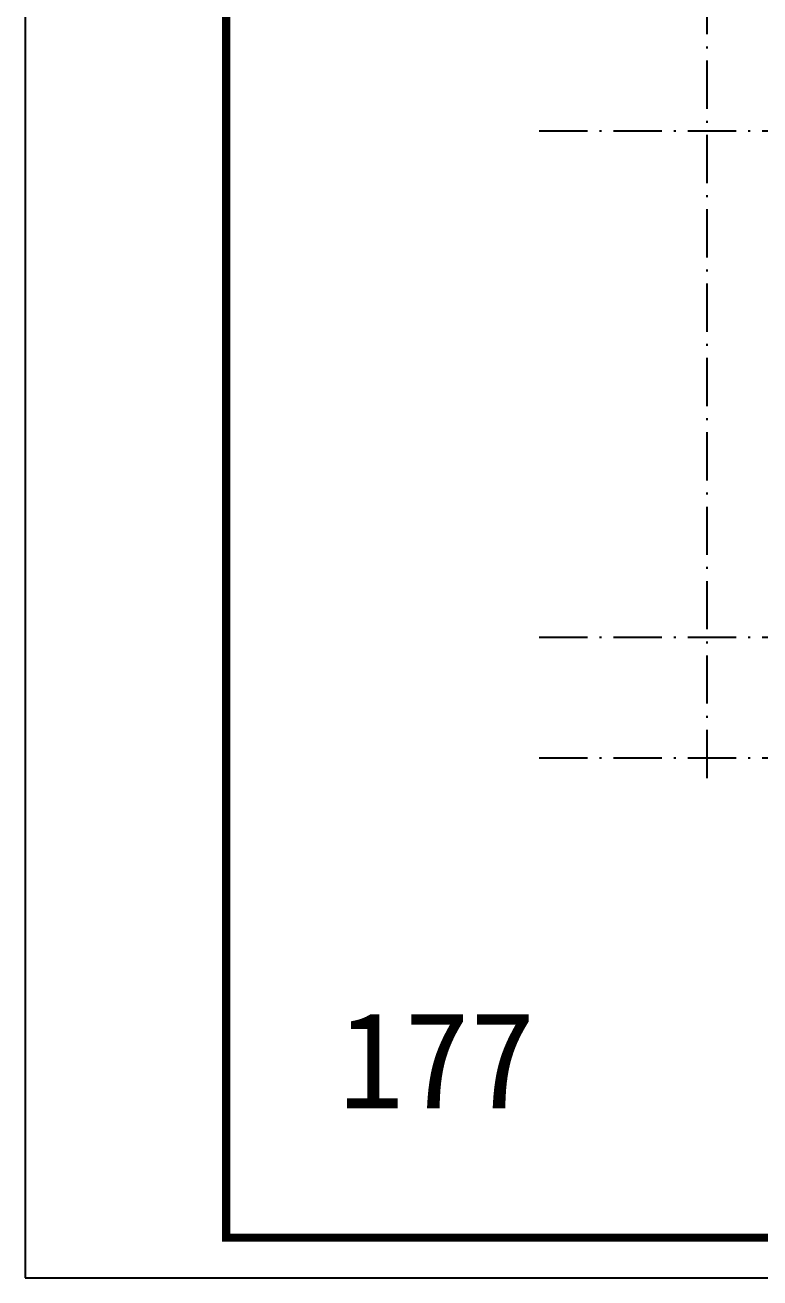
# Model space of a CAD drawing. Extents: x 3694 to 117786, y 20013 to 108631.
# Drawn here: x 11902 to 21038, y 20013 to 35595 of the extents above; entities that cross this region are included whole.
import ezdxf

# ---------------------------------------------------------------- set-up
doc = ezdxf.new("R2010")
doc.units = 0
doc.header["$LTSCALE"] = 1000
doc.header["$MEASUREMENT"] = 0
doc.linetypes.add('ACAD_ISO04W100', pattern=[30, 24, -3, 0, -3])
doc.linetypes.add('ACAD_ISO10W100', pattern=[18.5, 12, -3, 0.5, -3])
for name, color, linetype in [('DOTE', 1, 'ACAD_ISO04W100'), ('PUB_TEXT', 7, 'Continuous'), ('PUB_TITLE', 4, 'Continuous')]:
    doc.layers.add(name, color=color, linetype=linetype)
doc.styles.get("Standard").update_dxf_attribs({"font": 'gbenor.shx', "bigfont": 'gbcbig.shx'})

msp = doc.modelspace()

# ---------------------------------------------------------------- linework, layer by layer
at = {"layer": 'DOTE', "linetype": 'ACAD_ISO10W100', "ltscale": 0.05}
for p, q in [((20380, 26230), (20380, 44588)), ((18292, 34281), (23780, 34281)), ((18292, 27981), (30080, 27981)), ((18292, 26481), (30080, 26481))]:
    msp.add_line(p, q, dxfattribs=at)
at = {"layer": 'PUB_TITLE'}
msp.add_lwpolyline([(11902, 20013), (53902, 20013), (53902, 49713), (11902, 49713)], close=True, dxfattribs=at)
at = {"layer": 'PUB_TITLE', "const_width": 100}
msp.add_lwpolyline([(14402, 20513), (53402, 20513), (53402, 49213), (14402, 49213)], close=True, dxfattribs=at)

# ---------------------------------------------------------------- texts
at = {"layer": 'PUB_TEXT', "insert": (18246, 23324, 0), "char_height": 1200, "width": 24634.05, "attachment_point": 3}
msp.add_mtext('{\\fSimSun|b0|i0|c134|p2;177}', dxfattribs=at)

doc.saveas('drawing.dxf')
